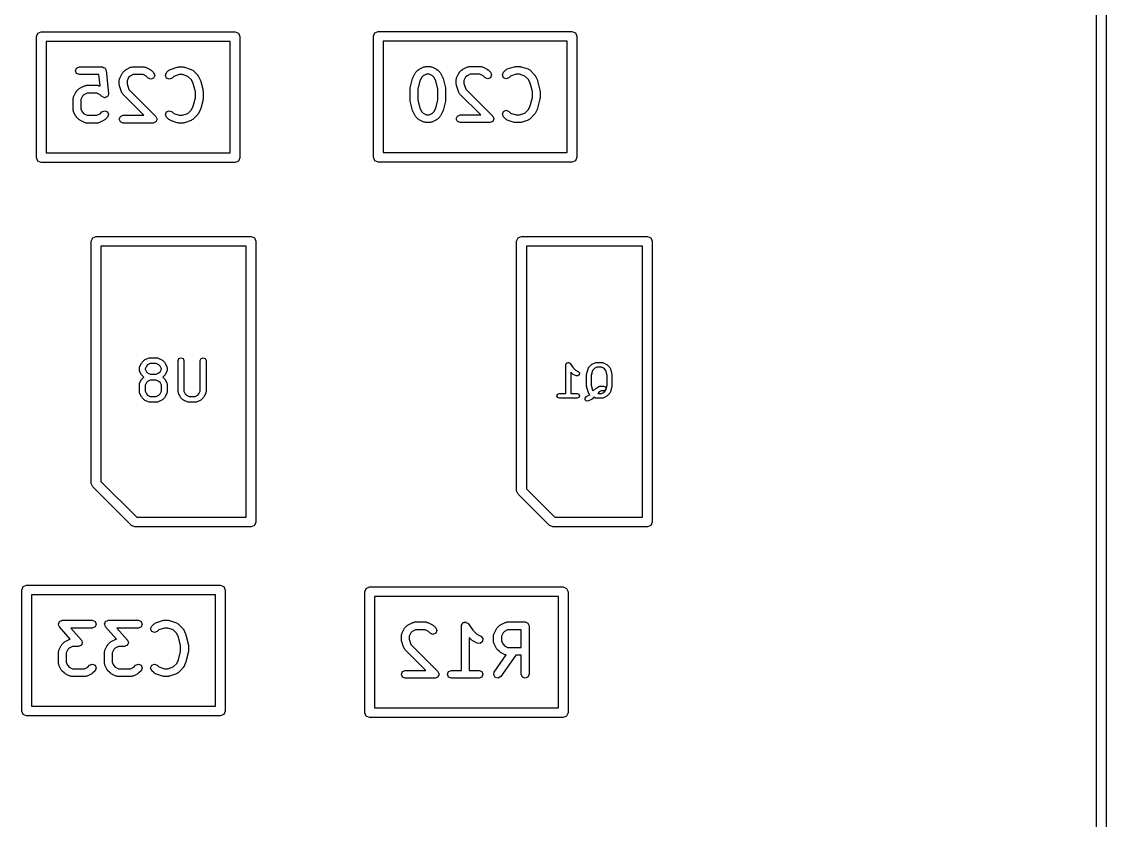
# Model space of a CAD drawing. Extents: x 0.04 to 2.99, y 0.2 to 2.17.
# Drawn here: x 2.0272 to 2.4681, y 0.8377 to 1.1624 of the extents above; entities that cross this region are included whole.
import ezdxf

# ---------------------------------------------------------------- set-up
doc = ezdxf.new("R2010")
doc.units = 0
doc.header["$MEASUREMENT"] = 0
doc.layers.add('BLACK', color=7, linetype='CONTINUOUS')

msp = doc.modelspace()

# ---------------------------------------------------------------- linework, layer by layer
at = {"layer": 'BLACK', "linetype": 'CONTINUOUS'}
for p, q in [((2.46811, 1.61482), (2.46811, 0.414031)), ((2.46417, 0.416), (2.46417, 1.61285)), ((2.03325, 1.15631), (2.03383, 1.1577)), ((2.03325, 1.10709), (2.03325, 1.15631)), ((2.03383, 1.1577), (2.03522, 1.15828)), ((2.03522, 1.15828), (2.11396, 1.15828)), ((2.11396, 1.15828), (2.11535, 1.1577)), ((2.11535, 1.1577), (2.11593, 1.15631)), ((2.11593, 1.15631), (2.11593, 1.10709)), ((2.1702, 1.15646), (2.17078, 1.15786)), ((2.1702, 1.10725), (2.1702, 1.15646)), ((2.17078, 1.15786), (2.17217, 1.15843)), ((2.17217, 1.15843), (2.25091, 1.15843)), ((2.25091, 1.15843), (2.25231, 1.15786)), ((2.25231, 1.15786), (2.25288, 1.15646)), ((2.25288, 1.15646), (2.25288, 1.10725)), ((2.03719, 1.15434), (2.03719, 1.10906)), ((2.11199, 1.15434), (2.03719, 1.15434)), ((2.11199, 1.10906), (2.11199, 1.15434)), ((2.17414, 1.1545), (2.17414, 1.10922)), ((2.24894, 1.1545), (2.17414, 1.1545)), ((2.24894, 1.10922), (2.24894, 1.1545)), ((2.04911, 1.14244), (2.04957, 1.14356)), ((2.04957, 1.14133), (2.04911, 1.14244)), ((2.04957, 1.14356), (2.05069, 1.14402)), ((2.05069, 1.14402), (2.06006, 1.14402)), ((2.06006, 1.14402), (2.06055, 1.14381)), ((2.06055, 1.14381), (2.06106, 1.14366)), ((2.06106, 1.14366), (2.0611, 1.14359)), ((2.0611, 1.14359), (2.06117, 1.14356)), ((2.06117, 1.14356), (2.06138, 1.14307)), ((2.06138, 1.14307), (2.06163, 1.1426)), ((2.06163, 1.1426), (2.06257, 1.13323)), ((2.06832, 1.14168), (2.06926, 1.14262)), ((2.06926, 1.14262), (2.0695, 1.14272)), ((2.0695, 1.14272), (2.06967, 1.14291)), ((2.06967, 1.14291), (2.07154, 1.14385)), ((2.07154, 1.14385), (2.07191, 1.14388)), ((2.07191, 1.14388), (2.07225, 1.14402)), ((2.07225, 1.14402), (2.07693, 1.14402)), ((2.07693, 1.14402), (2.07727, 1.14388)), ((2.07727, 1.14388), (2.07764, 1.14385)), ((2.07764, 1.14385), (2.07951, 1.14291)), ((2.07951, 1.14291), (2.07968, 1.14272)), ((2.07968, 1.14272), (2.07992, 1.14262)), ((2.07992, 1.14262), (2.08086, 1.14168)), ((2.08613, 1.14168), (2.08707, 1.14262)), ((2.08707, 1.14262), (2.08741, 1.14276)), ((2.08741, 1.14276), (2.08768, 1.143)), ((2.08768, 1.143), (2.0905, 1.14394)), ((2.0905, 1.14394), (2.09076, 1.14392)), ((2.09076, 1.14392), (2.09099, 1.14402)), ((2.09099, 1.14402), (2.09287, 1.14402)), ((2.09287, 1.14402), (2.09311, 1.14392)), ((2.09311, 1.14392), (2.09337, 1.14394)), ((2.09337, 1.14394), (2.09618, 1.143)), ((2.09618, 1.143), (2.09646, 1.14276)), ((2.09646, 1.14276), (2.0968, 1.14262)), ((2.0968, 1.14262), (2.09867, 1.14074)), ((2.18736, 1.1416), (2.18746, 1.14184)), ((2.18746, 1.14184), (2.1884, 1.14278)), ((2.1884, 1.14278), (2.18864, 1.14288)), ((2.18864, 1.14288), (2.18881, 1.14307)), ((2.18881, 1.14307), (2.19069, 1.14401)), ((2.19069, 1.14401), (2.19105, 1.14403)), ((2.19105, 1.14403), (2.19139, 1.14418)), ((2.19139, 1.14418), (2.19326, 1.14418)), ((2.19326, 1.14418), (2.1936, 1.14403)), ((2.1936, 1.14403), (2.19397, 1.14401)), ((2.19397, 1.14401), (2.19584, 1.14307)), ((2.19584, 1.14307), (2.19601, 1.14288)), ((2.19601, 1.14288), (2.19625, 1.14278)), ((2.19625, 1.14278), (2.19719, 1.14184)), ((2.19719, 1.14184), (2.19729, 1.1416)), ((2.20517, 1.1416), (2.20527, 1.14184)), ((2.20527, 1.14184), (2.20621, 1.14278)), ((2.20621, 1.14278), (2.20645, 1.14288)), ((2.20645, 1.14288), (2.20662, 1.14307)), ((2.20662, 1.14307), (2.2085, 1.14401)), ((2.2085, 1.14401), (2.20886, 1.14403)), ((2.20886, 1.14403), (2.2092, 1.14418)), ((2.2092, 1.14418), (2.21389, 1.14418)), ((2.21389, 1.14418), (2.21423, 1.14403)), ((2.21423, 1.14403), (2.21459, 1.14401)), ((2.21459, 1.14401), (2.21647, 1.14307)), ((2.21647, 1.14307), (2.21664, 1.14288)), ((2.21664, 1.14288), (2.21688, 1.14278)), ((2.21688, 1.14278), (2.21781, 1.14184)), ((2.21781, 1.14184), (2.21827, 1.14073)), ((2.22262, 1.14073), (2.22308, 1.14184)), ((2.22308, 1.14184), (2.22402, 1.14278)), ((2.22402, 1.14278), (2.22436, 1.14292)), ((2.22436, 1.14292), (2.22464, 1.14316)), ((2.22464, 1.14316), (2.22745, 1.14409)), ((2.22745, 1.14409), (2.22771, 1.14408)), ((2.22771, 1.14408), (2.22795, 1.14418)), ((2.22795, 1.14418), (2.22982, 1.14418)), ((2.22982, 1.14418), (2.23006, 1.14408)), ((2.23006, 1.14408), (2.23032, 1.14409)), ((2.23032, 1.14409), (2.23313, 1.14316)), ((2.23313, 1.14316), (2.23341, 1.14292)), ((2.23341, 1.14292), (2.23375, 1.14278)), ((2.23375, 1.14278), (2.23562, 1.1409)), ((2.05069, 1.14087), (2.04957, 1.14133)), ((2.05864, 1.14087), (2.05069, 1.14087)), ((2.0591, 1.13625), (2.05864, 1.14087)), ((2.06692, 1.13869), (2.06706, 1.13903)), ((2.06692, 1.13682), (2.06692, 1.13869)), ((2.06706, 1.13903), (2.06709, 1.1394)), ((2.06709, 1.1394), (2.06803, 1.14127)), ((2.06803, 1.14127), (2.06822, 1.14144)), ((2.06822, 1.14144), (2.06832, 1.14168)), ((2.07073, 1.13964), (2.07007, 1.13832)), ((2.07007, 1.13832), (2.07007, 1.13707)), ((2.07131, 1.14021), (2.07073, 1.13964)), ((2.07262, 1.14087), (2.07131, 1.14021)), ((2.07656, 1.14087), (2.07262, 1.14087)), ((2.07788, 1.14021), (2.07656, 1.14087)), ((2.07863, 1.13945), (2.07788, 1.14021)), ((2.07975, 1.13899), (2.07863, 1.13945)), ((2.08086, 1.13945), (2.07975, 1.13899)), ((2.08086, 1.14168), (2.08132, 1.14057)), ((2.08132, 1.14057), (2.08086, 1.13945)), ((2.08567, 1.14057), (2.08613, 1.14168)), ((2.08613, 1.13945), (2.08567, 1.14057)), ((2.08725, 1.13899), (2.08613, 1.13945)), ((2.08836, 1.13945), (2.08725, 1.13899)), ((2.08903, 1.14013), (2.08836, 1.13945)), ((2.09125, 1.14087), (2.08903, 1.14013)), ((2.09261, 1.14087), (2.09125, 1.14087)), ((2.09483, 1.14013), (2.09261, 1.14087)), ((2.09626, 1.1387), (2.09483, 1.14013)), ((2.09701, 1.13721), (2.09626, 1.1387)), ((2.09867, 1.14074), (2.09877, 1.1405)), ((2.09877, 1.1405), (2.09896, 1.14034)), ((2.09896, 1.14034), (2.0999, 1.13846)), ((2.0999, 1.13846), (2.09991, 1.13828)), ((2.09991, 1.13828), (2.10002, 1.13814)), ((2.10002, 1.13814), (2.10096, 1.13439)), ((2.18517, 1.13548), (2.18611, 1.13923)), ((2.18611, 1.13923), (2.18622, 1.13938)), ((2.18622, 1.13938), (2.18623, 1.13956)), ((2.18623, 1.13956), (2.18717, 1.14143)), ((2.18717, 1.14143), (2.18736, 1.1416)), ((2.18913, 1.1383), (2.18828, 1.13491)), ((2.18987, 1.13979), (2.18913, 1.1383)), ((2.19045, 1.14037), (2.18987, 1.13979)), ((2.19176, 1.14103), (2.19045, 1.14037)), ((2.19289, 1.14103), (2.19176, 1.14103)), ((2.19421, 1.14037), (2.19289, 1.14103)), ((2.19478, 1.13979), (2.19421, 1.14037)), ((2.19553, 1.1383), (2.19478, 1.13979)), ((2.19638, 1.13491), (2.19553, 1.1383)), ((2.19729, 1.1416), (2.19748, 1.14143)), ((2.19748, 1.14143), (2.19842, 1.13956)), ((2.19842, 1.13956), (2.19844, 1.13938)), ((2.19844, 1.13938), (2.19854, 1.13923)), ((2.19854, 1.13923), (2.19948, 1.13548)), ((2.20388, 1.13885), (2.20402, 1.13919)), ((2.20388, 1.13698), (2.20388, 1.13885)), ((2.20402, 1.13919), (2.20404, 1.13956)), ((2.20404, 1.13956), (2.20498, 1.14143)), ((2.20498, 1.14143), (2.20517, 1.1416)), ((2.20768, 1.13979), (2.20703, 1.13848)), ((2.20703, 1.13848), (2.20703, 1.13723)), ((2.20826, 1.14037), (2.20768, 1.13979)), ((2.20957, 1.14103), (2.20826, 1.14037)), ((2.21351, 1.14103), (2.20957, 1.14103)), ((2.21483, 1.14037), (2.21351, 1.14103)), ((2.21559, 1.13961), (2.21483, 1.14037)), ((2.2167, 1.13915), (2.21559, 1.13961)), ((2.21781, 1.13961), (2.2167, 1.13915)), ((2.21827, 1.14073), (2.21781, 1.13961)), ((2.22308, 1.13961), (2.22262, 1.14073)), ((2.2242, 1.13915), (2.22308, 1.13961)), ((2.22531, 1.13961), (2.2242, 1.13915)), ((2.22599, 1.14029), (2.22531, 1.13961)), ((2.2282, 1.14103), (2.22599, 1.14029)), ((2.22957, 1.14103), (2.2282, 1.14103)), ((2.23178, 1.14029), (2.22957, 1.14103)), ((2.23321, 1.13886), (2.23178, 1.14029)), ((2.23396, 1.13736), (2.23321, 1.13886)), ((2.23562, 1.1409), (2.23572, 1.14066)), ((2.23572, 1.14066), (2.23592, 1.14049)), ((2.23592, 1.14049), (2.23686, 1.13862)), ((2.23686, 1.13862), (2.23687, 1.13844)), ((2.23687, 1.13844), (2.23697, 1.1383)), ((2.23697, 1.1383), (2.23791, 1.13455)), ((2.04834, 1.1319), (2.04928, 1.13377)), ((2.04928, 1.13377), (2.04947, 1.13394)), ((2.04947, 1.13394), (2.04957, 1.13418)), ((2.04957, 1.13418), (2.05051, 1.13512)), ((2.05051, 1.13512), (2.05075, 1.13522)), ((2.05075, 1.13522), (2.05092, 1.13542)), ((2.05092, 1.13542), (2.0528, 1.13635)), ((2.05387, 1.13337), (2.05256, 1.13271)), ((2.0528, 1.13635), (2.05316, 1.13638)), ((2.05316, 1.13638), (2.0535, 1.13652)), ((2.0535, 1.13652), (2.05819, 1.13652)), ((2.05781, 1.13337), (2.05387, 1.13337)), ((2.05913, 1.13271), (2.05781, 1.13337)), ((2.05819, 1.13652), (2.05852, 1.13638)), ((2.05852, 1.13638), (2.05889, 1.13635)), ((2.05889, 1.13635), (2.0591, 1.13625)), ((2.06257, 1.13307), (2.06237, 1.13258)), ((2.06257, 1.13323), (2.06254, 1.13315)), ((2.06254, 1.13315), (2.06257, 1.13307)), ((2.06702, 1.13658), (2.06692, 1.13682)), ((2.067, 1.13632), (2.06702, 1.13658)), ((2.06794, 1.13351), (2.067, 1.13632)), ((2.06818, 1.13323), (2.06794, 1.13351)), ((2.06832, 1.13289), (2.06818, 1.13323)), ((2.07007, 1.13707), (2.07081, 1.13486)), ((2.07081, 1.13486), (2.0818, 1.12387)), ((2.09786, 1.13381), (2.09701, 1.13721)), ((2.09786, 1.13139), (2.09786, 1.13381)), ((2.10096, 1.13439), (2.10093, 1.13419)), ((2.10093, 1.13419), (2.10101, 1.13401)), ((2.10101, 1.13401), (2.10101, 1.13119)), ((2.18513, 1.1351), (2.1852, 1.13529)), ((2.18513, 1.13041), (2.18513, 1.1351)), ((2.1852, 1.13529), (2.18517, 1.13548)), ((2.18828, 1.13491), (2.18828, 1.13061)), ((2.19638, 1.13061), (2.19638, 1.13491)), ((2.19948, 1.13548), (2.19945, 1.13529)), ((2.19945, 1.13529), (2.19953, 1.1351)), ((2.19953, 1.1351), (2.19953, 1.13041)), ((2.20397, 1.13674), (2.20388, 1.13698)), ((2.20396, 1.13648), (2.20397, 1.13674)), ((2.20489, 1.13367), (2.20396, 1.13648)), ((2.20513, 1.13339), (2.20489, 1.13367)), ((2.20527, 1.13305), (2.20513, 1.13339)), ((2.21383, 1.12449), (2.20527, 1.13305)), ((2.20703, 1.13723), (2.20776, 1.13501)), ((2.20776, 1.13501), (2.21875, 1.12403)), ((2.23481, 1.13397), (2.23396, 1.13736)), ((2.23481, 1.13155), (2.23481, 1.13397)), ((2.23791, 1.13455), (2.23788, 1.13435)), ((2.23788, 1.13435), (2.23796, 1.13416)), ((2.23796, 1.13416), (2.23796, 1.13135)), ((2.04818, 1.13119), (2.04832, 1.13153)), ((2.04818, 1.12651), (2.04818, 1.13119)), ((2.04832, 1.13153), (2.04834, 1.1319)), ((2.05198, 1.13214), (2.05132, 1.13082)), ((2.05132, 1.13082), (2.05132, 1.12688)), ((2.05256, 1.13271), (2.05198, 1.13214)), ((2.05988, 1.13196), (2.05913, 1.13271)), ((2.05996, 1.13192), (2.05988, 1.13196)), ((2.06, 1.13185), (2.05996, 1.13192)), ((2.06051, 1.1317), (2.06, 1.13185)), ((2.061, 1.13149), (2.06051, 1.1317)), ((2.06108, 1.13153), (2.061, 1.13149)), ((2.06116, 1.1315), (2.06108, 1.13153)), ((2.06162, 1.13175), (2.06116, 1.1315)), ((2.06211, 1.13196), (2.06162, 1.13175)), ((2.06214, 1.13203), (2.06211, 1.13196)), ((2.06222, 1.13207), (2.06214, 1.13203)), ((2.06237, 1.13258), (2.06222, 1.13207)), ((2.07688, 1.12433), (2.06832, 1.13289)), ((2.09701, 1.12799), (2.09786, 1.13139)), ((2.10096, 1.13081), (2.10002, 1.12706)), ((2.10101, 1.13119), (2.10093, 1.13101)), ((2.10093, 1.13101), (2.10096, 1.13081)), ((2.1852, 1.13023), (2.18513, 1.13041)), ((2.18517, 1.13003), (2.1852, 1.13023)), ((2.18611, 1.12628), (2.18517, 1.13003)), ((2.18828, 1.13061), (2.18913, 1.12721)), ((2.19553, 1.12721), (2.19638, 1.13061)), ((2.19948, 1.13003), (2.19854, 1.12628)), ((2.19953, 1.13041), (2.19945, 1.13023)), ((2.19945, 1.13023), (2.19948, 1.13003)), ((2.23396, 1.12815), (2.23481, 1.13155)), ((2.23791, 1.13097), (2.23697, 1.12722)), ((2.23796, 1.13135), (2.23788, 1.13117)), ((2.23788, 1.13117), (2.23791, 1.13097)), ((2.04832, 1.12617), (2.04818, 1.12651)), ((2.04834, 1.1258), (2.04832, 1.12617)), ((2.04928, 1.12393), (2.04834, 1.1258)), ((2.05132, 1.12688), (2.05198, 1.12557)), ((2.05198, 1.12557), (2.05256, 1.12499)), ((2.05256, 1.12499), (2.05387, 1.12433)), ((2.05387, 1.12433), (2.05781, 1.12433)), ((2.05781, 1.12433), (2.05913, 1.12499)), ((2.05913, 1.12499), (2.05988, 1.12575)), ((2.05988, 1.12575), (2.061, 1.12621)), ((2.061, 1.12621), (2.06211, 1.12575)), ((2.06211, 1.12575), (2.06257, 1.12463)), ((2.06257, 1.12463), (2.06211, 1.12352)), ((2.06738, 1.12387), (2.0685, 1.12433)), ((2.0685, 1.12433), (2.07688, 1.12433)), ((2.08567, 1.12463), (2.08613, 1.12575)), ((2.08613, 1.12352), (2.08567, 1.12463)), ((2.08613, 1.12575), (2.08725, 1.12621)), ((2.08725, 1.12621), (2.08836, 1.12575)), ((2.08836, 1.12575), (2.08903, 1.12507)), ((2.08903, 1.12507), (2.09125, 1.12433)), ((2.09125, 1.12433), (2.09261, 1.12433)), ((2.09261, 1.12433), (2.09483, 1.12507)), ((2.09483, 1.12507), (2.09626, 1.1265)), ((2.09626, 1.1265), (2.09701, 1.12799)), ((2.09867, 1.12446), (2.0968, 1.12258)), ((2.09877, 1.1247), (2.09867, 1.12446)), ((2.09896, 1.12487), (2.09877, 1.1247)), ((2.0999, 1.12674), (2.09896, 1.12487)), ((2.09991, 1.12692), (2.0999, 1.12674)), ((2.10002, 1.12706), (2.09991, 1.12692)), ((2.18622, 1.12614), (2.18611, 1.12628)), ((2.18623, 1.12596), (2.18622, 1.12614)), ((2.18717, 1.12409), (2.18623, 1.12596)), ((2.18913, 1.12721), (2.18987, 1.12572)), ((2.18987, 1.12572), (2.19045, 1.12515)), ((2.19045, 1.12515), (2.19176, 1.12449)), ((2.19176, 1.12449), (2.19289, 1.12449)), ((2.19289, 1.12449), (2.19421, 1.12515)), ((2.19421, 1.12515), (2.19478, 1.12572)), ((2.19478, 1.12572), (2.19553, 1.12721)), ((2.19842, 1.12596), (2.19748, 1.12409)), ((2.19844, 1.12614), (2.19842, 1.12596)), ((2.19854, 1.12628), (2.19844, 1.12614)), ((2.20434, 1.12403), (2.20545, 1.12449)), ((2.20545, 1.12449), (2.21383, 1.12449)), ((2.22262, 1.12479), (2.22308, 1.1259)), ((2.22308, 1.12368), (2.22262, 1.12479)), ((2.22308, 1.1259), (2.2242, 1.12636)), ((2.2242, 1.12636), (2.22531, 1.1259)), ((2.22531, 1.1259), (2.22599, 1.12523)), ((2.22599, 1.12523), (2.2282, 1.12449)), ((2.2282, 1.12449), (2.22957, 1.12449)), ((2.22957, 1.12449), (2.23178, 1.12523)), ((2.23178, 1.12523), (2.23321, 1.12666)), ((2.23321, 1.12666), (2.23396, 1.12815)), ((2.23562, 1.12461), (2.23375, 1.12274)), ((2.23572, 1.12485), (2.23562, 1.12461)), ((2.23592, 1.12502), (2.23572, 1.12485)), ((2.23686, 1.1269), (2.23592, 1.12502)), ((2.23687, 1.12708), (2.23686, 1.1269)), ((2.23697, 1.12722), (2.23687, 1.12708)), ((2.04947, 1.12376), (2.04928, 1.12393)), ((2.04957, 1.12352), (2.04947, 1.12376)), ((2.05051, 1.12258), (2.04957, 1.12352)), ((2.05075, 1.12248), (2.05051, 1.12258)), ((2.05092, 1.12229), (2.05075, 1.12248)), ((2.0528, 1.12135), (2.05092, 1.12229)), ((2.05316, 1.12132), (2.0528, 1.12135)), ((2.0535, 1.12118), (2.05316, 1.12132)), ((2.05819, 1.12118), (2.0535, 1.12118)), ((2.05852, 1.12132), (2.05819, 1.12118)), ((2.05889, 1.12135), (2.05852, 1.12132)), ((2.06077, 1.12229), (2.05889, 1.12135)), ((2.06094, 1.12248), (2.06077, 1.12229)), ((2.06117, 1.12258), (2.06094, 1.12248)), ((2.06211, 1.12352), (2.06117, 1.12258)), ((2.06692, 1.12276), (2.06738, 1.12387)), ((2.06738, 1.12164), (2.06692, 1.12276)), ((2.0685, 1.12118), (2.06738, 1.12164)), ((2.08068, 1.12118), (2.0685, 1.12118)), ((2.0818, 1.12164), (2.08068, 1.12118)), ((2.0818, 1.12387), (2.08226, 1.12276)), ((2.08226, 1.12276), (2.0818, 1.12164)), ((2.08707, 1.12258), (2.08613, 1.12352)), ((2.08741, 1.12244), (2.08707, 1.12258)), ((2.08768, 1.1222), (2.08741, 1.12244)), ((2.0905, 1.12126), (2.08768, 1.1222)), ((2.09076, 1.12128), (2.0905, 1.12126)), ((2.09099, 1.12118), (2.09076, 1.12128)), ((2.09287, 1.12118), (2.09099, 1.12118)), ((2.09311, 1.12128), (2.09287, 1.12118)), ((2.09337, 1.12126), (2.09311, 1.12128)), ((2.09618, 1.1222), (2.09337, 1.12126)), ((2.09646, 1.12244), (2.09618, 1.1222)), ((2.0968, 1.12258), (2.09646, 1.12244)), ((2.18736, 1.12392), (2.18717, 1.12409)), ((2.18746, 1.12368), (2.18736, 1.12392)), ((2.1884, 1.12274), (2.18746, 1.12368)), ((2.18864, 1.12264), (2.1884, 1.12274)), ((2.18881, 1.12244), (2.18864, 1.12264)), ((2.19069, 1.12151), (2.18881, 1.12244)), ((2.19105, 1.12148), (2.19069, 1.12151)), ((2.19139, 1.12134), (2.19105, 1.12148)), ((2.19326, 1.12134), (2.19139, 1.12134)), ((2.1936, 1.12148), (2.19326, 1.12134)), ((2.19397, 1.12151), (2.1936, 1.12148)), ((2.19584, 1.12244), (2.19397, 1.12151)), ((2.19601, 1.12264), (2.19584, 1.12244)), ((2.19625, 1.12274), (2.19601, 1.12264)), ((2.19719, 1.12368), (2.19625, 1.12274)), ((2.19729, 1.12392), (2.19719, 1.12368)), ((2.19748, 1.12409), (2.19729, 1.12392)), ((2.20388, 1.12292), (2.20434, 1.12403)), ((2.20434, 1.1218), (2.20388, 1.12292)), ((2.20545, 1.12134), (2.20434, 1.1218)), ((2.21764, 1.12134), (2.20545, 1.12134)), ((2.21875, 1.1218), (2.21764, 1.12134)), ((2.21875, 1.12403), (2.21921, 1.12292)), ((2.21921, 1.12292), (2.21875, 1.1218)), ((2.22402, 1.12274), (2.22308, 1.12368)), ((2.22436, 1.1226), (2.22402, 1.12274)), ((2.22464, 1.12236), (2.22436, 1.1226)), ((2.22745, 1.12142), (2.22464, 1.12236)), ((2.22771, 1.12144), (2.22745, 1.12142)), ((2.22795, 1.12134), (2.22771, 1.12144)), ((2.22982, 1.12134), (2.22795, 1.12134)), ((2.23006, 1.12144), (2.22982, 1.12134)), ((2.23032, 1.12142), (2.23006, 1.12144)), ((2.23313, 1.12236), (2.23032, 1.12142)), ((2.23341, 1.1226), (2.23313, 1.12236)), ((2.23375, 1.12274), (2.23341, 1.1226)), ((2.03383, 1.1057), (2.03325, 1.10709)), ((2.03719, 1.10906), (2.11199, 1.10906)), ((2.11593, 1.10709), (2.11535, 1.1057)), ((2.17078, 1.10586), (2.1702, 1.10725)), ((2.17414, 1.10922), (2.24894, 1.10922)), ((2.25288, 1.10725), (2.25231, 1.10586)), ((2.03522, 1.10513), (2.03383, 1.1057)), ((2.11396, 1.10513), (2.03522, 1.10513)), ((2.11535, 1.1057), (2.11396, 1.10513)), ((2.17217, 1.10528), (2.17078, 1.10586)), ((2.25091, 1.10528), (2.17217, 1.10528)), ((2.25231, 1.10586), (2.25091, 1.10528)), ((2.05554, 1.07309), (2.05611, 1.07448)), ((2.05554, 0.974661), (2.05554, 1.07309)), ((2.05611, 1.07448), (2.0575, 1.07506)), ((2.0575, 1.07506), (2.1205, 1.07506)), ((2.1205, 1.07506), (2.12189, 1.07448)), ((2.12189, 1.07448), (2.12246, 1.07309)), ((2.12246, 1.07309), (2.12246, 0.958913)), ((2.22844, 1.07309), (2.22902, 1.07448)), ((2.22844, 0.971709), (2.22844, 1.07309)), ((2.22902, 1.07448), (2.23041, 1.07506)), ((2.23041, 1.07506), (2.28159, 1.07506)), ((2.28159, 1.07506), (2.28298, 1.07448)), ((2.28298, 1.07448), (2.28356, 1.07309)), ((2.28356, 1.07309), (2.28356, 0.958913)), ((2.05947, 1.07112), (2.05947, 0.975477)), ((2.11853, 1.07112), (2.05947, 1.07112)), ((2.11853, 0.960882), (2.11853, 1.07112)), ((2.23238, 1.07112), (2.23238, 0.972524)), ((2.27962, 1.07112), (2.23238, 1.07112)), ((2.27962, 0.960882), (2.27962, 1.07112)), ((2.0752, 1.02211), (2.07595, 1.02361)), ((2.07595, 1.02361), (2.07609, 1.02374)), ((2.07609, 1.02374), (2.07617, 1.02392)), ((2.07617, 1.02392), (2.07692, 1.02467)), ((2.07692, 1.02467), (2.0771, 1.02475)), ((2.0771, 1.02475), (2.07722, 1.02489)), ((2.07722, 1.02489), (2.07872, 1.02564)), ((2.07845, 1.02286), (2.07797, 1.02239)), ((2.07953, 1.0234), (2.07845, 1.02286)), ((2.07872, 1.02564), (2.079, 1.02566)), ((2.079, 1.02566), (2.07925, 1.02577)), ((2.07925, 1.02577), (2.08225, 1.02577)), ((2.08197, 1.0234), (2.07953, 1.0234)), ((2.08305, 1.02286), (2.08197, 1.0234)), ((2.08225, 1.02577), (2.0825, 1.02566)), ((2.0825, 1.02566), (2.08278, 1.02564)), ((2.08278, 1.02564), (2.08428, 1.02489)), ((2.08353, 1.02239), (2.08305, 1.02286)), ((2.08428, 1.02489), (2.08441, 1.02475)), ((2.08441, 1.02475), (2.08459, 1.02467)), ((2.08459, 1.02467), (2.08534, 1.02392)), ((2.08534, 1.02392), (2.08541, 1.02374)), ((2.08541, 1.02374), (2.08556, 1.02361)), ((2.08556, 1.02361), (2.08631, 1.02211)), ((2.09082, 1.02459), (2.09116, 1.02542)), ((2.09082, 1.01184), (2.09082, 1.02459)), ((2.09116, 1.02542), (2.092, 1.02577)), ((2.092, 1.02577), (2.09283, 1.02542)), ((2.09283, 1.02542), (2.09318, 1.02459)), ((2.09318, 1.02459), (2.09318, 1.01212)), ((2.09982, 1.02459), (2.10016, 1.02542)), ((2.09982, 1.01212), (2.09982, 1.02459)), ((2.10016, 1.02542), (2.101, 1.02577)), ((2.101, 1.02577), (2.10183, 1.02542)), ((2.10183, 1.02542), (2.10218, 1.02459)), ((2.10218, 1.02459), (2.10218, 1.01184)), ((2.24842, 1.02287), (2.24846, 1.02297)), ((2.24842, 1.01126), (2.24842, 1.02287)), ((2.24844, 1.02307), (2.2486, 1.0233)), ((2.24846, 1.02297), (2.24844, 1.02307)), ((2.2486, 1.0233), (2.2487, 1.02357)), ((2.2487, 1.02357), (2.2488, 1.02361)), ((2.2488, 1.02361), (2.24885, 1.02369)), ((2.24885, 1.02369), (2.24914, 1.02375)), ((2.24914, 1.02375), (2.2494, 1.02386)), ((2.2494, 1.02386), (2.24949, 1.02382)), ((2.24949, 1.02382), (2.24959, 1.02384)), ((2.24959, 1.02384), (2.24983, 1.02368)), ((2.24983, 1.02368), (2.2501, 1.02357)), ((2.2501, 1.02357), (2.25014, 1.02347)), ((2.25014, 1.02347), (2.25022, 1.02342)), ((2.25022, 1.02342), (2.25137, 1.0217)), ((2.2577, 1.02177), (2.2589, 1.02297)), ((2.2589, 1.02297), (2.25905, 1.02303)), ((2.25905, 1.02303), (2.25916, 1.02315)), ((2.25916, 1.02315), (2.26036, 1.02375)), ((2.26036, 1.02375), (2.26059, 1.02377)), ((2.26059, 1.02377), (2.2608, 1.02386)), ((2.2608, 1.02386), (2.2632, 1.02386)), ((2.2632, 1.02386), (2.26341, 1.02377)), ((2.26341, 1.02377), (2.26364, 1.02375)), ((2.26364, 1.02375), (2.26484, 1.02315)), ((2.26484, 1.02315), (2.26495, 1.02303)), ((2.26495, 1.02303), (2.26509, 1.02297)), ((2.26509, 1.02297), (2.26629, 1.02177)), ((2.07507, 1.02159), (2.07518, 1.02184)), ((2.07507, 1.02084), (2.07507, 1.02159)), ((2.07518, 1.02058), (2.07507, 1.02084)), ((2.07518, 1.02184), (2.0752, 1.02211)), ((2.0752, 1.02031), (2.07518, 1.02058)), ((2.07595, 1.01881), (2.0752, 1.02031)), ((2.07609, 1.01868), (2.07595, 1.01881)), ((2.07617, 1.0185), (2.07609, 1.01868)), ((2.07683, 1.01784), (2.07617, 1.0185)), ((2.07797, 1.02239), (2.07743, 1.02131)), ((2.07743, 1.02131), (2.07743, 1.02111)), ((2.07743, 1.02111), (2.07797, 1.02004)), ((2.07797, 1.02004), (2.07845, 1.01956)), ((2.07845, 1.01956), (2.07953, 1.01902)), ((2.07953, 1.01902), (2.08197, 1.01902)), ((2.08197, 1.01902), (2.08305, 1.01956)), ((2.08305, 1.01956), (2.08353, 1.02004)), ((2.08407, 1.02131), (2.08353, 1.02239)), ((2.08353, 1.02004), (2.08407, 1.02111)), ((2.08407, 1.02111), (2.08407, 1.02131)), ((2.08534, 1.0185), (2.08467, 1.01784)), ((2.08541, 1.01868), (2.08534, 1.0185)), ((2.08556, 1.01881), (2.08541, 1.01868)), ((2.08631, 1.02031), (2.08556, 1.01881)), ((2.08631, 1.02211), (2.08633, 1.02184)), ((2.08633, 1.02058), (2.08631, 1.02031)), ((2.08633, 1.02184), (2.08643, 1.02159)), ((2.08643, 1.02084), (2.08633, 1.02058)), ((2.08643, 1.02159), (2.08643, 1.02084)), ((2.2511, 1.01918), (2.25039, 1.0199)), ((2.25039, 1.0199), (2.25039, 1.01126)), ((2.25125, 1.01911), (2.2511, 1.01918)), ((2.25136, 1.01899), (2.25125, 1.01911)), ((2.25256, 1.01839), (2.25136, 1.01899)), ((2.25137, 1.0217), (2.25238, 1.02068)), ((2.25238, 1.02068), (2.25344, 1.02015)), ((2.25331, 1.01834), (2.25256, 1.01839)), ((2.25388, 1.01883), (2.25331, 1.01834)), ((2.25344, 1.02015), (2.25393, 1.01958)), ((2.25393, 1.01958), (2.25388, 1.01883)), ((2.25682, 1.01867), (2.25686, 1.01879)), ((2.25682, 1.01447), (2.25682, 1.01867)), ((2.25684, 1.01891), (2.25744, 1.02131)), ((2.25686, 1.01879), (2.25684, 1.01891)), ((2.25744, 1.02131), (2.2576, 1.02152)), ((2.2576, 1.02152), (2.2577, 1.02177)), ((2.25929, 1.02057), (2.25878, 1.01855)), ((2.25878, 1.01855), (2.25878, 1.01459)), ((2.26018, 1.02146), (2.25929, 1.02057)), ((2.26103, 1.02189), (2.26018, 1.02146)), ((2.26297, 1.02189), (2.26103, 1.02189)), ((2.26382, 1.02146), (2.26297, 1.02189)), ((2.26471, 1.02057), (2.26382, 1.02146)), ((2.26521, 1.01855), (2.26471, 1.02057)), ((2.26521, 1.01459), (2.26521, 1.01855)), ((2.26629, 1.02177), (2.2664, 1.02152)), ((2.2664, 1.02152), (2.26655, 1.02131)), ((2.26655, 1.02131), (2.26715, 1.01891)), ((2.26715, 1.01891), (2.26714, 1.01879)), ((2.26714, 1.01879), (2.26718, 1.01867)), ((2.26718, 1.01867), (2.26718, 1.01447)), ((2.07507, 1.01484), (2.07518, 1.01509)), ((2.07507, 1.01184), (2.07507, 1.01484)), ((2.07518, 1.01509), (2.0752, 1.01536)), ((2.0752, 1.01536), (2.07595, 1.01686)), ((2.07595, 1.01686), (2.07609, 1.01699)), ((2.07609, 1.01699), (2.07617, 1.01717)), ((2.07617, 1.01717), (2.07683, 1.01784)), ((2.07797, 1.01564), (2.07743, 1.01456)), ((2.07743, 1.01456), (2.07743, 1.01212)), ((2.07845, 1.01612), (2.07797, 1.01564)), ((2.07953, 1.01666), (2.07845, 1.01612)), ((2.08197, 1.01666), (2.07953, 1.01666)), ((2.08305, 1.01612), (2.08197, 1.01666)), ((2.08353, 1.01564), (2.08305, 1.01612)), ((2.08407, 1.01456), (2.08353, 1.01564)), ((2.08407, 1.01212), (2.08407, 1.01456)), ((2.08467, 1.01784), (2.08534, 1.01717)), ((2.08534, 1.01717), (2.08541, 1.01699)), ((2.08541, 1.01699), (2.08556, 1.01686)), ((2.08556, 1.01686), (2.08631, 1.01536)), ((2.08631, 1.01536), (2.08633, 1.01509)), ((2.08633, 1.01509), (2.08643, 1.01484)), ((2.08643, 1.01484), (2.08643, 1.01184)), ((2.25686, 1.01436), (2.25682, 1.01447)), ((2.25684, 1.01423), (2.25686, 1.01436)), ((2.25744, 1.01184), (2.25684, 1.01423)), ((2.25878, 1.01459), (2.25929, 1.01258)), ((2.26096, 1.01355), (2.26216, 1.01415)), ((2.26216, 1.01415), (2.26239, 1.01417)), ((2.26239, 1.01417), (2.2626, 1.01426)), ((2.2626, 1.01426), (2.2638, 1.01426)), ((2.2638, 1.01426), (2.2645, 1.01397)), ((2.26471, 1.01258), (2.26521, 1.01459)), ((2.26715, 1.01423), (2.26655, 1.01184)), ((2.26718, 1.01447), (2.26714, 1.01436)), ((2.26714, 1.01436), (2.26715, 1.01423)), ((2.07518, 1.01158), (2.07507, 1.01184)), ((2.0752, 1.01131), (2.07518, 1.01158)), ((2.07595, 1.00981), (2.0752, 1.01131)), ((2.07609, 1.00968), (2.07595, 1.00981)), ((2.07617, 1.0095), (2.07609, 1.00968)), ((2.07743, 1.01212), (2.07797, 1.01104)), ((2.07797, 1.01104), (2.07845, 1.01056)), ((2.07845, 1.01056), (2.07953, 1.01002)), ((2.07953, 1.01002), (2.08197, 1.01002)), ((2.08197, 1.01002), (2.08305, 1.01056)), ((2.08305, 1.01056), (2.08353, 1.01104)), ((2.08353, 1.01104), (2.08407, 1.01212)), ((2.08541, 1.00968), (2.08534, 1.0095)), ((2.08556, 1.00981), (2.08541, 1.00968)), ((2.08631, 1.01131), (2.08556, 1.00981)), ((2.08633, 1.01158), (2.08631, 1.01131)), ((2.08643, 1.01184), (2.08633, 1.01158)), ((2.09092, 1.01158), (2.09082, 1.01184)), ((2.09094, 1.01131), (2.09092, 1.01158)), ((2.09169, 1.00981), (2.09094, 1.01131)), ((2.09184, 1.00968), (2.09169, 1.00981)), ((2.09191, 1.0095), (2.09184, 1.00968)), ((2.09318, 1.01212), (2.09372, 1.01104)), ((2.09372, 1.01104), (2.0942, 1.01056)), ((2.0942, 1.01056), (2.09528, 1.01002)), ((2.09528, 1.01002), (2.09772, 1.01002)), ((2.09772, 1.01002), (2.0988, 1.01056)), ((2.0988, 1.01056), (2.09928, 1.01104)), ((2.09928, 1.01104), (2.09982, 1.01212)), ((2.10116, 1.00968), (2.10108, 1.0095)), ((2.1013, 1.00981), (2.10116, 1.00968)), ((2.10205, 1.01131), (2.1013, 1.00981)), ((2.10207, 1.01158), (2.10205, 1.01131)), ((2.10218, 1.01184), (2.10207, 1.01158)), ((2.24482, 1.01027), (2.24511, 1.01097)), ((2.24511, 1.00958), (2.24482, 1.01027)), ((2.24511, 1.01097), (2.2458, 1.01126)), ((2.2458, 1.00929), (2.24511, 1.00958)), ((2.2458, 1.01126), (2.24842, 1.01126)), ((2.25039, 1.01126), (2.253, 1.01126)), ((2.253, 1.01126), (2.2537, 1.01097)), ((2.2537, 1.00958), (2.253, 1.00929)), ((2.2537, 1.01097), (2.25398, 1.01027)), ((2.25398, 1.01027), (2.2537, 1.00958)), ((2.25627, 1.00939), (2.25676, 1.00995)), ((2.25676, 1.00995), (2.25782, 1.01048)), ((2.2576, 1.01162), (2.25744, 1.01184)), ((2.2577, 1.01138), (2.2576, 1.01162)), ((2.25821, 1.01087), (2.2577, 1.01138)), ((2.25782, 1.01048), (2.25821, 1.01087)), ((2.25979, 1.00968), (2.2591, 1.00898)), ((2.25929, 1.01258), (2.2596, 1.01227)), ((2.2596, 1.01227), (2.2607, 1.01337)), ((2.26036, 1.00939), (2.25979, 1.00968)), ((2.2607, 1.01337), (2.26085, 1.01343)), ((2.26085, 1.01343), (2.26096, 1.01355)), ((2.26198, 1.01186), (2.26138, 1.01126)), ((2.26138, 1.01126), (2.26297, 1.01126)), ((2.26283, 1.01229), (2.26198, 1.01186)), ((2.2638, 1.01229), (2.26283, 1.01229)), ((2.26297, 1.01126), (2.26382, 1.01168)), ((2.26484, 1.00999), (2.26364, 1.00939)), ((2.2645, 1.01258), (2.2638, 1.01229)), ((2.26382, 1.01168), (2.26471, 1.01258)), ((2.2645, 1.01397), (2.26478, 1.01327)), ((2.26478, 1.01327), (2.2645, 1.01258)), ((2.26495, 1.01012), (2.26484, 1.00999)), ((2.26509, 1.01018), (2.26495, 1.01012)), ((2.26629, 1.01138), (2.26509, 1.01018)), ((2.2664, 1.01162), (2.26629, 1.01138)), ((2.26655, 1.01184), (2.2664, 1.01162)), ((2.07692, 1.00875), (2.07617, 1.0095)), ((2.0771, 1.00868), (2.07692, 1.00875)), ((2.07722, 1.00853), (2.0771, 1.00868)), ((2.07872, 1.00778), (2.07722, 1.00853)), ((2.079, 1.00776), (2.07872, 1.00778)), ((2.07925, 1.00766), (2.079, 1.00776)), ((2.08225, 1.00766), (2.07925, 1.00766)), ((2.0825, 1.00776), (2.08225, 1.00766)), ((2.08278, 1.00778), (2.0825, 1.00776)), ((2.08428, 1.00853), (2.08278, 1.00778)), ((2.08441, 1.00868), (2.08428, 1.00853)), ((2.08459, 1.00875), (2.08441, 1.00868)), ((2.08534, 1.0095), (2.08459, 1.00875)), ((2.09266, 1.00875), (2.09191, 1.0095)), ((2.09284, 1.00868), (2.09266, 1.00875)), ((2.09297, 1.00853), (2.09284, 1.00868)), ((2.09447, 1.00778), (2.09297, 1.00853)), ((2.09475, 1.00776), (2.09447, 1.00778)), ((2.095, 1.00766), (2.09475, 1.00776)), ((2.098, 1.00766), (2.095, 1.00766)), ((2.09825, 1.00776), (2.098, 1.00766)), ((2.09853, 1.00778), (2.09825, 1.00776)), ((2.10003, 1.00853), (2.09853, 1.00778)), ((2.10015, 1.00868), (2.10003, 1.00853)), ((2.10033, 1.00875), (2.10015, 1.00868)), ((2.10108, 1.0095), (2.10033, 1.00875)), ((2.2494, 1.00929), (2.2458, 1.00929)), ((2.253, 1.00929), (2.2494, 1.00929)), ((2.25632, 1.00863), (2.25627, 1.00939)), ((2.25689, 1.00814), (2.25632, 1.00863)), ((2.25764, 1.00819), (2.25689, 1.00814)), ((2.25884, 1.00879), (2.25764, 1.00819)), ((2.25895, 1.00892), (2.25884, 1.00879)), ((2.2591, 1.00898), (2.25895, 1.00892)), ((2.26059, 1.00938), (2.26036, 1.00939)), ((2.2608, 1.00929), (2.26059, 1.00938)), ((2.2632, 1.00929), (2.2608, 1.00929)), ((2.26341, 1.00938), (2.2632, 1.00929)), ((2.26364, 1.00939), (2.26341, 1.00938)), ((2.05611, 0.973269), (2.05554, 0.974661)), ((2.05947, 0.975477), (2.07407, 0.960882)), ((2.07186, 0.957521), (2.05611, 0.973269)), ((2.22902, 0.970317), (2.22844, 0.971709)), ((2.24181, 0.957521), (2.22902, 0.970317)), ((2.23238, 0.972524), (2.24402, 0.960882)), ((2.07222, 0.957371), (2.07186, 0.957521)), ((2.07325, 0.956945), (2.07222, 0.957371)), ((2.1205, 0.956945), (2.07325, 0.956945)), ((2.07407, 0.960882), (2.11853, 0.960882)), ((2.12189, 0.957521), (2.1205, 0.956945)), ((2.12246, 0.958913), (2.12189, 0.957521)), ((2.24218, 0.957371), (2.24181, 0.957521)), ((2.2432, 0.956945), (2.24218, 0.957371)), ((2.28159, 0.956945), (2.2432, 0.956945)), ((2.24402, 0.960882), (2.27962, 0.960882)), ((2.28298, 0.957521), (2.28159, 0.956945)), ((2.28356, 0.958913), (2.28298, 0.957521)), ((2.02725, 0.931307), (2.02783, 0.932699)), ((2.02725, 0.882094), (2.02725, 0.931307)), ((2.02783, 0.932699), (2.02922, 0.933276)), ((2.02922, 0.933276), (2.10796, 0.933276)), ((2.10796, 0.933276), (2.10935, 0.932699)), ((2.10935, 0.932699), (2.10993, 0.931307)), ((2.10993, 0.931307), (2.10993, 0.882094)), ((2.16666, 0.930606), (2.16724, 0.931998)), ((2.16666, 0.881394), (2.16666, 0.930606)), ((2.16724, 0.931998), (2.16863, 0.932575)), ((2.16863, 0.932575), (2.24737, 0.932575)), ((2.24737, 0.932575), (2.24876, 0.931998)), ((2.24876, 0.931998), (2.24934, 0.930606)), ((2.24934, 0.930606), (2.24934, 0.881394)), ((2.03119, 0.929339), (2.03119, 0.884063)), ((2.10599, 0.929339), (2.03119, 0.929339)), ((2.10599, 0.884063), (2.10599, 0.929339)), ((2.1706, 0.928638), (2.1706, 0.883362)), ((2.2454, 0.928638), (2.1706, 0.928638)), ((2.2454, 0.883362), (2.2454, 0.928638)), ((2.04218, 0.917548), (2.04242, 0.918044)), ((2.0422, 0.917495), (2.04218, 0.917548)), ((2.04218, 0.917443), (2.0422, 0.917495)), ((2.04239, 0.916931), (2.04218, 0.917443)), ((2.04242, 0.918044), (2.04264, 0.918556)), ((2.04264, 0.918556), (2.04269, 0.918578)), ((2.04269, 0.918578), (2.04271, 0.918628)), ((2.04271, 0.918628), (2.04324, 0.918806)), ((2.04324, 0.918806), (2.04375, 0.919018)), ((2.04375, 0.919018), (2.05594, 0.919018)), ((2.05594, 0.919018), (2.05705, 0.918556)), ((2.05705, 0.918556), (2.05751, 0.917443)), ((2.05751, 0.917443), (2.05705, 0.916329)), ((2.06092, 0.917443), (2.06094, 0.917495)), ((2.06113, 0.916931), (2.06092, 0.917443)), ((2.06093, 0.917548), (2.06117, 0.918044)), ((2.06094, 0.917495), (2.06093, 0.917548)), ((2.06117, 0.918044), (2.06138, 0.918556)), ((2.06138, 0.918556), (2.06144, 0.918578)), ((2.06144, 0.918578), (2.06146, 0.918628)), ((2.06146, 0.918628), (2.06199, 0.918806)), ((2.06199, 0.918806), (2.0625, 0.919018)), ((2.0625, 0.919018), (2.07468, 0.919018)), ((2.07468, 0.919018), (2.0758, 0.918556)), ((2.0758, 0.918556), (2.07626, 0.917443)), ((2.07626, 0.917443), (2.0758, 0.916329)), ((2.08013, 0.916682), (2.08107, 0.917619)), ((2.08107, 0.917619), (2.08141, 0.917759)), ((2.08141, 0.917759), (2.08168, 0.918)), ((2.08168, 0.918), (2.0845, 0.918937)), ((2.0845, 0.918937), (2.08476, 0.918919)), ((2.08476, 0.918919), (2.08499, 0.919018)), ((2.08499, 0.919018), (2.08687, 0.919018)), ((2.08687, 0.919018), (2.08711, 0.918919)), ((2.08711, 0.918919), (2.08737, 0.918937)), ((2.08737, 0.918937), (2.09018, 0.918)), ((2.09018, 0.918), (2.09046, 0.917759)), ((2.09046, 0.917759), (2.0908, 0.917619)), ((2.0908, 0.917619), (2.09267, 0.915744)), ((2.18392, 0.916918), (2.18416, 0.917018)), ((2.18416, 0.917018), (2.18433, 0.917213)), ((2.18433, 0.917213), (2.1862, 0.918151)), ((2.1862, 0.918151), (2.18657, 0.918177)), ((2.18657, 0.918177), (2.18691, 0.918317)), ((2.18691, 0.918317), (2.1916, 0.918317)), ((2.1916, 0.918317), (2.19193, 0.918177)), ((2.19193, 0.918177), (2.1923, 0.918151)), ((2.1923, 0.918151), (2.19417, 0.917213)), ((2.19417, 0.917213), (2.19434, 0.917018)), ((2.19434, 0.917018), (2.19458, 0.916918)), ((2.20599, 0.917051), (2.20624, 0.917432)), ((2.20602, 0.916892), (2.20599, 0.917051)), ((2.20624, 0.917432), (2.20642, 0.917856)), ((2.20642, 0.917856), (2.20657, 0.917918)), ((2.20657, 0.917918), (2.20666, 0.918052)), ((2.20666, 0.918052), (2.20711, 0.918141)), ((2.20711, 0.918141), (2.20753, 0.918317)), ((2.20753, 0.918317), (2.20768, 0.918255)), ((2.20768, 0.918255), (2.20784, 0.918286)), ((2.20784, 0.918286), (2.20822, 0.918031)), ((2.20822, 0.918031), (2.20864, 0.917856)), ((2.20864, 0.917856), (2.20871, 0.917706)), ((2.20871, 0.917706), (2.20884, 0.917616)), ((2.20884, 0.917616), (2.21063, 0.914933)), ((2.22142, 0.916918), (2.22166, 0.917018)), ((2.22166, 0.917018), (2.22183, 0.917213)), ((2.22183, 0.917213), (2.2237, 0.918151)), ((2.2237, 0.918151), (2.22407, 0.918177)), ((2.22407, 0.918177), (2.2244, 0.918317)), ((2.2244, 0.918317), (2.2319, 0.918317)), ((2.2319, 0.918317), (2.23302, 0.917856)), ((2.23302, 0.917856), (2.23348, 0.916742)), ((2.04256, 0.916406), (2.04239, 0.916931)), ((2.04698, 0.911365), (2.04256, 0.916406)), ((2.05594, 0.915868), (2.04722, 0.915868)), ((2.04722, 0.915868), (2.0515, 0.910981)), ((2.05705, 0.916329), (2.05594, 0.915868)), ((2.06131, 0.916406), (2.06113, 0.916931)), ((2.06572, 0.911365), (2.06131, 0.916406)), ((2.07468, 0.915868), (2.06597, 0.915868)), ((2.06597, 0.915868), (2.07024, 0.910981)), ((2.0758, 0.916329), (2.07468, 0.915868)), ((2.07967, 0.915568), (2.08013, 0.916682)), ((2.08013, 0.914455), (2.07967, 0.915568)), ((2.08125, 0.913993), (2.08013, 0.914455)), ((2.08236, 0.914455), (2.08125, 0.913993)), ((2.08303, 0.915129), (2.08236, 0.914455)), ((2.08525, 0.915868), (2.08303, 0.915129)), ((2.08661, 0.915868), (2.08525, 0.915868)), ((2.08883, 0.915129), (2.08661, 0.915868)), ((2.09026, 0.913698), (2.08883, 0.915129)), ((2.09101, 0.912206), (2.09026, 0.913698)), ((2.09267, 0.915744), (2.09277, 0.915505)), ((2.09277, 0.915505), (2.09296, 0.915335)), ((2.09296, 0.915335), (2.0939, 0.91346)), ((2.0939, 0.91346), (2.09391, 0.913282)), ((2.09391, 0.913282), (2.09402, 0.913138)), ((2.09402, 0.913138), (2.09496, 0.909388)), ((2.18158, 0.912993), (2.18172, 0.913331)), ((2.18158, 0.911118), (2.18158, 0.912993)), ((2.18172, 0.913331), (2.18175, 0.913697)), ((2.18175, 0.913697), (2.18269, 0.915572)), ((2.18269, 0.915572), (2.18288, 0.915742)), ((2.18288, 0.915742), (2.18298, 0.915981)), ((2.18298, 0.915981), (2.18392, 0.916918)), ((2.18539, 0.913935), (2.18473, 0.912621)), ((2.18473, 0.912621), (2.18473, 0.911373)), ((2.18597, 0.914511), (2.18539, 0.913935)), ((2.18728, 0.915167), (2.18597, 0.914511)), ((2.19122, 0.915167), (2.18728, 0.915167)), ((2.19254, 0.914511), (2.19122, 0.915167)), ((2.19329, 0.913754), (2.19254, 0.914511)), ((2.19441, 0.913293), (2.19329, 0.913754)), ((2.19552, 0.913754), (2.19441, 0.913293)), ((2.19458, 0.916918), (2.19552, 0.915981)), ((2.19552, 0.915981), (2.19598, 0.914867)), ((2.19598, 0.914867), (2.19552, 0.913754)), ((2.20596, 0.916742), (2.20602, 0.916892)), ((2.20596, 0.898632), (2.20596, 0.916742)), ((2.21063, 0.914933), (2.21221, 0.913349)), ((2.21221, 0.913349), (2.21386, 0.912526)), ((2.21908, 0.912993), (2.21922, 0.913331)), ((2.21908, 0.91018), (2.21908, 0.912993)), ((2.21922, 0.913331), (2.21925, 0.913697)), ((2.21925, 0.913697), (2.22018, 0.915572)), ((2.22018, 0.915572), (2.22038, 0.915741)), ((2.22038, 0.915741), (2.22048, 0.915981)), ((2.22048, 0.915981), (2.22142, 0.916918)), ((2.22289, 0.913935), (2.22223, 0.912621)), ((2.22223, 0.912621), (2.22223, 0.910552)), ((2.22346, 0.914511), (2.22289, 0.913935)), ((2.22478, 0.915167), (2.22346, 0.914511)), ((2.23033, 0.915167), (2.22478, 0.915167)), ((2.23033, 0.908006), (2.23033, 0.915167)), ((2.23348, 0.916742), (2.23348, 0.897057)), ((2.04234, 0.906899), (2.04328, 0.908773)), ((2.04328, 0.908773), (2.04347, 0.908943)), ((2.04347, 0.908943), (2.04357, 0.909183)), ((2.04357, 0.909183), (2.04451, 0.91012)), ((2.04451, 0.91012), (2.04475, 0.910219)), ((2.04475, 0.910219), (2.04492, 0.910415)), ((2.04492, 0.910415), (2.0468, 0.911352)), ((2.04787, 0.908369), (2.04656, 0.907712)), ((2.0468, 0.911352), (2.04698, 0.911365)), ((2.05031, 0.908369), (2.04787, 0.908369)), ((2.05082, 0.908581), (2.05031, 0.908369)), ((2.05135, 0.908759), (2.05082, 0.908581)), ((2.05137, 0.908809), (2.05135, 0.908759)), ((2.05143, 0.90883), (2.05137, 0.908809)), ((2.05164, 0.909342), (2.05143, 0.90883)), ((2.0515, 0.910981), (2.05167, 0.910456)), ((2.05188, 0.909839), (2.05164, 0.909342)), ((2.05167, 0.910456), (2.05189, 0.909944)), ((2.05189, 0.909944), (2.05186, 0.909892)), ((2.05186, 0.909892), (2.05188, 0.909839)), ((2.06109, 0.906899), (2.06203, 0.908773)), ((2.06203, 0.908773), (2.06222, 0.908943)), ((2.06222, 0.908943), (2.06232, 0.909183)), ((2.06232, 0.909183), (2.06326, 0.91012)), ((2.06326, 0.91012), (2.0635, 0.910219)), ((2.0635, 0.910219), (2.06367, 0.910415)), ((2.06367, 0.910415), (2.06554, 0.911352)), ((2.06662, 0.908369), (2.06531, 0.907712)), ((2.06554, 0.911352), (2.06572, 0.911365)), ((2.06906, 0.908369), (2.06662, 0.908369)), ((2.06957, 0.908581), (2.06906, 0.908369)), ((2.0701, 0.908759), (2.06957, 0.908581)), ((2.07012, 0.908809), (2.0701, 0.908759)), ((2.07017, 0.90883), (2.07012, 0.908809)), ((2.07038, 0.909342), (2.07017, 0.90883)), ((2.07024, 0.910981), (2.07042, 0.910456)), ((2.07063, 0.909839), (2.07038, 0.909342)), ((2.07042, 0.910456), (2.07063, 0.909944)), ((2.07063, 0.909944), (2.07061, 0.909892)), ((2.07061, 0.909892), (2.07063, 0.909839)), ((2.09186, 0.908813), (2.09101, 0.912206)), ((2.09186, 0.906388), (2.09186, 0.908813)), ((2.09496, 0.909388), (2.09493, 0.909191)), ((2.09493, 0.909191), (2.09501, 0.909006)), ((2.09501, 0.909006), (2.09501, 0.906194)), ((2.18168, 0.910878), (2.18158, 0.911118)), ((2.18167, 0.91062), (2.18168, 0.910878)), ((2.1826, 0.907808), (2.18167, 0.91062)), ((2.18473, 0.911373), (2.18547, 0.909156)), ((2.18547, 0.909156), (2.19646, 0.898171)), ((2.21017, 0.910942), (2.20911, 0.912003)), ((2.20911, 0.912003), (2.20911, 0.898632)), ((2.21041, 0.910843), (2.21017, 0.910942)), ((2.21058, 0.910647), (2.21041, 0.910843)), ((2.21245, 0.909709), (2.21058, 0.910647)), ((2.21365, 0.909624), (2.21245, 0.909709)), ((2.21456, 0.910414), (2.21365, 0.909624)), ((2.21386, 0.912526), (2.21465, 0.911616)), ((2.21465, 0.911616), (2.21456, 0.910414)), ((2.21922, 0.909842), (2.21908, 0.91018)), ((2.21925, 0.909476), (2.21922, 0.909842)), ((2.22018, 0.907601), (2.21925, 0.909476)), ((2.22223, 0.910552), (2.22289, 0.909239)), ((2.22289, 0.909239), (2.22346, 0.908663)), ((2.22346, 0.908663), (2.22478, 0.908006)), ((2.04218, 0.906194), (2.04232, 0.906533)), ((2.04218, 0.901507), (2.04218, 0.906194)), ((2.04232, 0.906533), (2.04234, 0.906899)), ((2.04598, 0.907136), (2.04532, 0.905823)), ((2.04532, 0.905823), (2.04532, 0.901879)), ((2.04656, 0.907712), (2.04598, 0.907136)), ((2.06092, 0.906194), (2.06106, 0.906533)), ((2.06092, 0.901507), (2.06092, 0.906194)), ((2.06106, 0.906533), (2.06109, 0.906899)), ((2.06473, 0.907136), (2.06407, 0.905823)), ((2.06407, 0.905823), (2.06407, 0.901879)), ((2.06531, 0.907712), (2.06473, 0.907136)), ((2.09101, 0.902995), (2.09186, 0.906388)), ((2.09496, 0.905812), (2.09402, 0.902063)), ((2.09501, 0.906194), (2.09493, 0.90601)), ((2.09493, 0.90601), (2.09496, 0.905812)), ((2.18284, 0.907531), (2.1826, 0.907808)), ((2.18298, 0.907192), (2.18284, 0.907531)), ((2.19154, 0.898632), (2.18298, 0.907192)), ((2.21936, 0.89796), (2.22424, 0.904924)), ((2.22038, 0.907432), (2.22018, 0.907601)), ((2.22048, 0.907192), (2.22038, 0.907432)), ((2.22142, 0.906255), (2.22048, 0.907192)), ((2.22166, 0.906156), (2.22142, 0.906255)), ((2.22183, 0.90596), (2.22166, 0.906156)), ((2.2237, 0.905022), (2.22183, 0.90596)), ((2.22804, 0.904856), (2.22194, 0.896154)), ((2.22407, 0.904996), (2.2237, 0.905022)), ((2.22424, 0.904924), (2.22407, 0.904996)), ((2.22478, 0.908006), (2.23033, 0.908006)), ((2.23033, 0.904856), (2.22804, 0.904856)), ((2.23033, 0.897057), (2.23033, 0.904856)), ((2.04232, 0.901169), (2.04218, 0.901507)), ((2.04234, 0.900803), (2.04232, 0.901169)), ((2.04328, 0.898928), (2.04234, 0.900803)), ((2.04532, 0.901879), (2.04598, 0.900566)), ((2.04598, 0.900566), (2.04656, 0.89999)), ((2.04656, 0.89999), (2.04787, 0.899333)), ((2.05275, 0.899333), (2.05407, 0.89999)), ((2.05407, 0.89999), (2.05482, 0.900746)), ((2.05482, 0.900746), (2.05594, 0.901207)), ((2.05594, 0.901207), (2.05705, 0.900746)), ((2.05705, 0.900746), (2.05751, 0.899633)), ((2.05751, 0.899633), (2.05705, 0.898519)), ((2.06106, 0.901169), (2.06092, 0.901507)), ((2.06109, 0.900803), (2.06106, 0.901169)), ((2.06203, 0.898928), (2.06109, 0.900803)), ((2.06407, 0.901879), (2.06473, 0.900566)), ((2.06473, 0.900566), (2.06531, 0.89999)), ((2.06531, 0.89999), (2.06662, 0.899333)), ((2.0715, 0.899333), (2.07281, 0.89999)), ((2.07281, 0.89999), (2.07357, 0.900746)), ((2.07357, 0.900746), (2.07468, 0.901207)), ((2.07468, 0.901207), (2.0758, 0.900746)), ((2.0758, 0.900746), (2.07626, 0.899633)), ((2.07626, 0.899633), (2.0758, 0.898519)), ((2.07967, 0.899633), (2.08013, 0.900746)), ((2.08013, 0.898519), (2.07967, 0.899633)), ((2.08013, 0.900746), (2.08125, 0.901207)), ((2.08125, 0.901207), (2.08236, 0.900746)), ((2.08236, 0.900746), (2.08303, 0.900072)), ((2.08303, 0.900072), (2.08525, 0.899333)), ((2.08661, 0.899333), (2.08883, 0.900072)), ((2.08883, 0.900072), (2.09026, 0.901503)), ((2.09026, 0.901503), (2.09101, 0.902995)), ((2.09267, 0.899457), (2.0908, 0.897582)), ((2.09277, 0.899696), (2.09267, 0.899457)), ((2.09296, 0.899866), (2.09277, 0.899696)), ((2.0939, 0.901741), (2.09296, 0.899866)), ((2.09391, 0.901919), (2.0939, 0.901741)), ((2.09402, 0.902063), (2.09391, 0.901919)), ((2.04347, 0.898759), (2.04328, 0.898928)), ((2.04357, 0.898519), (2.04347, 0.898759)), ((2.04451, 0.897582), (2.04357, 0.898519)), ((2.04475, 0.897483), (2.04451, 0.897582)), ((2.04492, 0.897287), (2.04475, 0.897483)), ((2.0468, 0.896349), (2.04492, 0.897287)), ((2.04716, 0.896323), (2.0468, 0.896349)), ((2.0475, 0.896183), (2.04716, 0.896323)), ((2.05312, 0.896183), (2.0475, 0.896183)), ((2.04787, 0.899333), (2.05275, 0.899333)), ((2.05346, 0.896323), (2.05312, 0.896183)), ((2.05383, 0.896349), (2.05346, 0.896323)), ((2.0557, 0.897287), (2.05383, 0.896349)), ((2.05587, 0.897483), (2.0557, 0.897287)), ((2.05611, 0.897582), (2.05587, 0.897483)), ((2.05705, 0.898519), (2.05611, 0.897582)), ((2.06222, 0.898759), (2.06203, 0.898928)), ((2.06232, 0.898519), (2.06222, 0.898759)), ((2.06326, 0.897582), (2.06232, 0.898519)), ((2.0635, 0.897483), (2.06326, 0.897582)), ((2.06367, 0.897287), (2.0635, 0.897483)), ((2.06554, 0.896349), (2.06367, 0.897287)), ((2.06591, 0.896323), (2.06554, 0.896349)), ((2.06625, 0.896183), (2.06591, 0.896323)), ((2.07187, 0.896183), (2.06625, 0.896183)), ((2.06662, 0.899333), (2.0715, 0.899333)), ((2.07221, 0.896323), (2.07187, 0.896183)), ((2.07258, 0.896349), (2.07221, 0.896323)), ((2.07445, 0.897287), (2.07258, 0.896349)), ((2.07462, 0.897483), (2.07445, 0.897287)), ((2.07486, 0.897582), (2.07462, 0.897483)), ((2.0758, 0.898519), (2.07486, 0.897582)), ((2.08107, 0.897582), (2.08013, 0.898519)), ((2.08141, 0.897441), (2.08107, 0.897582)), ((2.08168, 0.897201), (2.08141, 0.897441)), ((2.0845, 0.896264), (2.08168, 0.897201)), ((2.08476, 0.896282), (2.0845, 0.896264)), ((2.08499, 0.896183), (2.08476, 0.896282)), ((2.08687, 0.896183), (2.08499, 0.896183)), ((2.08525, 0.899333), (2.08661, 0.899333)), ((2.08711, 0.896282), (2.08687, 0.896183)), ((2.08737, 0.896264), (2.08711, 0.896282)), ((2.09018, 0.897201), (2.08737, 0.896264)), ((2.09046, 0.897441), (2.09018, 0.897201)), ((2.0908, 0.897582), (2.09046, 0.897441)), ((2.18158, 0.897057), (2.18205, 0.898171)), ((2.18205, 0.895944), (2.18158, 0.897057)), ((2.18205, 0.898171), (2.18316, 0.898632)), ((2.18316, 0.895482), (2.18205, 0.895944)), ((2.18316, 0.898632), (2.19154, 0.898632)), ((2.19535, 0.895482), (2.18316, 0.895482)), ((2.19646, 0.895944), (2.19535, 0.895482)), ((2.19646, 0.898171), (2.19692, 0.897057)), ((2.19692, 0.897057), (2.19646, 0.895944)), ((2.20033, 0.897057), (2.20079, 0.898171)), ((2.20079, 0.895944), (2.20033, 0.897057)), ((2.20079, 0.898171), (2.20191, 0.898632)), ((2.20191, 0.895482), (2.20079, 0.895944)), ((2.20191, 0.898632), (2.20596, 0.898632)), ((2.20753, 0.895482), (2.20191, 0.895482)), ((2.21316, 0.895482), (2.20753, 0.895482)), ((2.20911, 0.898632), (2.21316, 0.898632)), ((2.21316, 0.898632), (2.21427, 0.898171)), ((2.21427, 0.895944), (2.21316, 0.895482)), ((2.21427, 0.898171), (2.21473, 0.897057)), ((2.21473, 0.897057), (2.21427, 0.895944)), ((2.2191, 0.896783), (2.21936, 0.89796)), ((2.21975, 0.895767), (2.2191, 0.896783)), ((2.22093, 0.895506), (2.21975, 0.895767)), ((2.22194, 0.896154), (2.22093, 0.895506)), ((2.23079, 0.895944), (2.23033, 0.897057)), ((2.2319, 0.895482), (2.23079, 0.895944)), ((2.23302, 0.895944), (2.2319, 0.895482)), ((2.23348, 0.897057), (2.23302, 0.895944)), ((2.02783, 0.880703), (2.02725, 0.882094)), ((2.03119, 0.884063), (2.10599, 0.884063)), ((2.10993, 0.882094), (2.10935, 0.880703)), ((2.1706, 0.883362), (2.2454, 0.883362)), ((2.02922, 0.880126), (2.02783, 0.880703)), ((2.10796, 0.880126), (2.02922, 0.880126)), ((2.10935, 0.880703), (2.10796, 0.880126)), ((2.16724, 0.880002), (2.16666, 0.881394)), ((2.16863, 0.879425), (2.16724, 0.880002)), ((2.24737, 0.879425), (2.16863, 0.879425)), ((2.24876, 0.880002), (2.24737, 0.879425)), ((2.24934, 0.881394), (2.24876, 0.880002))]:
    msp.add_line(p, q, dxfattribs=at)

doc.saveas('drawing.dxf')
